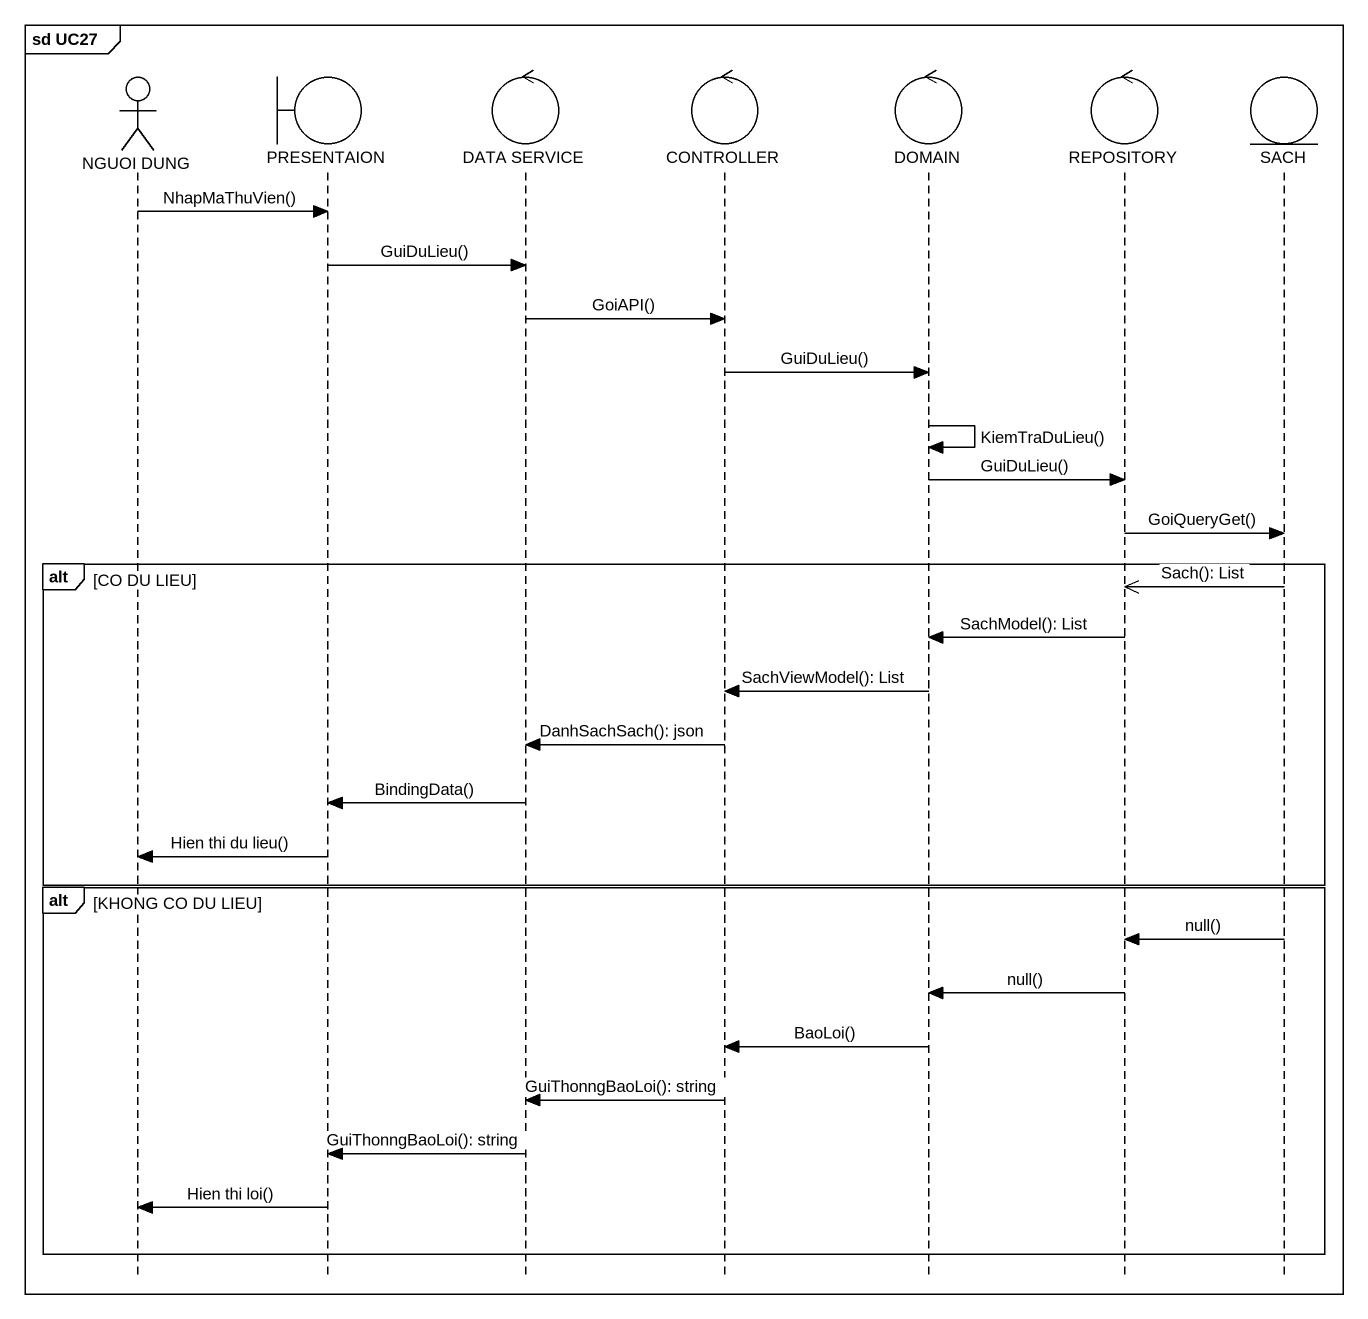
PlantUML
@startuml
mainframe sd UC27
hide footbox
actor "NGUOI DUNG" as NGUOI_DUNG
boundary PRESENTAION
control "DATA SERVICE" as DATA_SERVICE
control CONTROLLER
control DOMAIN
control REPOSITORY
entity SACH

NGUOI_DUNG -> PRESENTAION : NhapMaThuVien()
PRESENTAION -> DATA_SERVICE : GuiDuLieu()
DATA_SERVICE -> CONTROLLER : GoiAPI()
CONTROLLER -> DOMAIN : GuiDuLieu()
DOMAIN -> DOMAIN : KiemTraDuLieu()
DOMAIN -> REPOSITORY : GuiDuLieu()
REPOSITORY -> SACH : GoiQueryGet()
alt CO DU LIEU
  SACH ->> REPOSITORY : Sach(): List
  REPOSITORY -> DOMAIN : SachModel(): List
  DOMAIN -> CONTROLLER : SachViewModel(): List
  CONTROLLER -> DATA_SERVICE : DanhSachSach(): json
  DATA_SERVICE -> PRESENTAION : BindingData()
  PRESENTAION -> NGUOI_DUNG : Hien thi du lieu()
end
alt KHONG CO DU LIEU
  SACH -> REPOSITORY : null()
  REPOSITORY -> DOMAIN : null()
  DOMAIN -> CONTROLLER : BaoLoi()
  CONTROLLER -> DATA_SERVICE : GuiThonngBaoLoi(): string
  DATA_SERVICE -> PRESENTAION : GuiThonngBaoLoi(): string
  PRESENTAION -> NGUOI_DUNG : Hien thi loi()
end
@enduml
